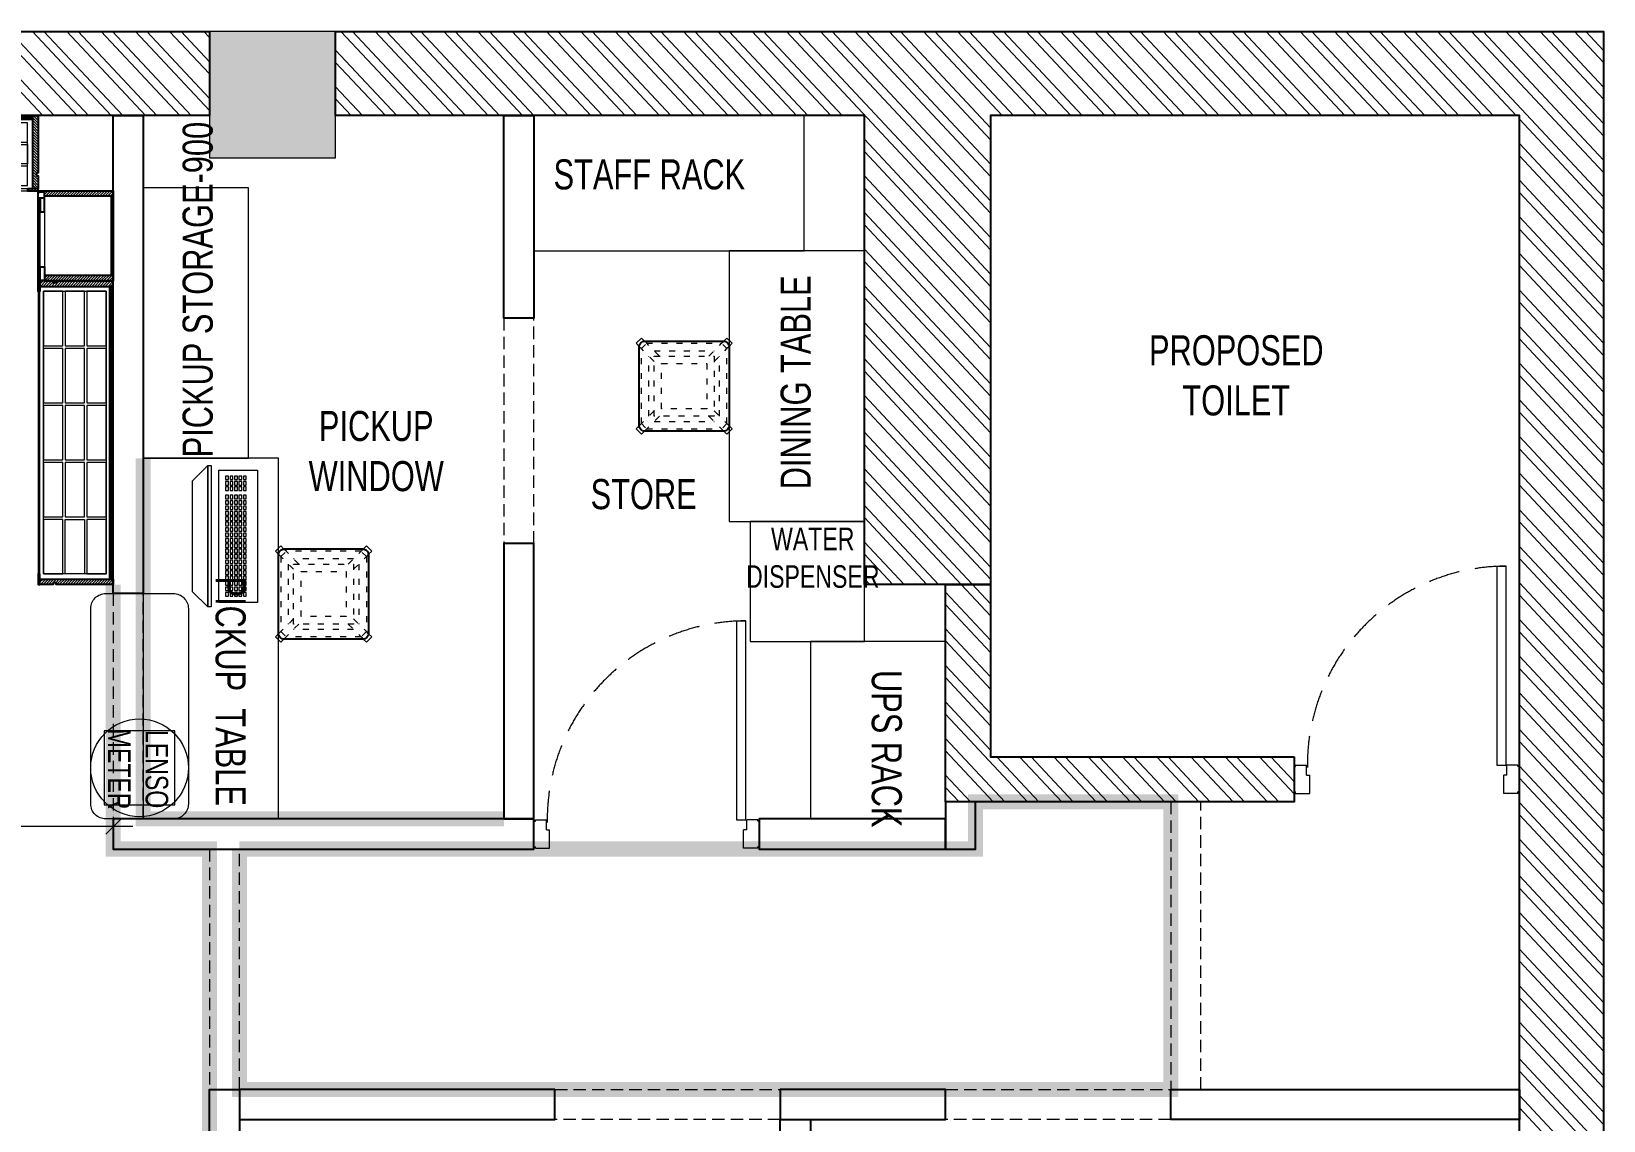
# Model space of a CAD drawing. Header units: feet. Extents: x 2861080 to 2876620, y -5769285 to -5762565.
# Drawn here: x 2871388 to 2876620, y -5766329 to -5762705 of the extents above; entities that cross this region are included whole.
import ezdxf

# ---------------------------------------------------------------- set-up
doc = ezdxf.new("R2010")
doc.units = ezdxf.units.FT
doc.header["$LTSCALE"] = 33
doc.header["$MEASUREMENT"] = 0
doc.header["$PDMODE"] = 3
doc.header["$PDSIZE"] = -1
for name, pattern in [('a_p6_plan_L18$0$HIDDEN', [0.375, 0.25, -0.125]), ('ACAD_ISO03W100', [30, 12, -18]), ('DOT2', [0.125, 0, -0.125]), ('HIDDEN2', [4.7625, 3.175, -1.5875])]:
    doc.linetypes.add(name, pattern=pattern)
doc.layers.add('A-WALL', color=1, linetype='Continuous')
doc.layers.add('LAMINATE FINISH', color=80, linetype='Continuous')
for name, color, linetype, lineweight in [('Column', 243, 'Continuous', 9), ('Door', 2, 'Continuous', 13), ('LENS-CURTAIN', 5, 'a_p6_plan_L18$0$HIDDEN', 9), ('LENS-DOOR', 34, 'Continuous', 20), ('LENS-PARTITION', 21, 'Continuous', 25), ('LENS-TEXT', 31, 'Continuous', 5), ('LENS_DIMENSION', 193, 'Continuous', 0), ('LENS_PARTITION', 21, 'Continuous', 25), ('LENS_TEXT', 31, 'Continuous', 5), ('LK-EQPMT', 3, 'Continuous', 18), ('LK-FF&E WALL', 1, 'Continuous', 9), ('LK-FLUTTED FINISH', 20, 'Continuous', 30), ('LK-IT', 3, 'Continuous', 18), ('LK-TILES FINISH', 251, 'Continuous', 5), ('LN-ELEVATION-1', 81, 'Continuous', 25), ('LN-ELEVATION-2', 103, 'Continuous', 20), ('LN-ELEVATION-3', 125, 'Continuous', 18), ('LN-ELEVATION-4', 145, 'Continuous', 13), ('LN-ELEVATION-5', 167, 'Continuous', 5), ('LN-HATCH', 251, 'Continuous', 0)]:
    doc.layers.add(name, color=color, linetype=linetype, lineweight=lineweight)
doc.styles.add('LK TXT', font='GILC____.TTF', dxfattribs={"height": 100})
doc.styles.get("Standard").update_dxf_attribs({"font": 'GILC____.TTF'})
doc.dimstyles.new('100MM', dxfattribs={"dimtxt": 100, "dimasz": 50, "dimexe": 65, "dimexo": 65, "dimtad": 1, "dimdec": 0, "dimtxsty": 'Standard', "dimblk": 'OBLIQUE', "dimcen": 2.5, "dimdle": 65, "dimclrd": 256, "dimclre": 256, "dimclrt": 1, "dimadec": 0, "dimazin": 0, "dimtfac": 1, "dimtdec": 0, "dimtmove": 1, "dimatfit": 3, "dimfxl": 1, "dimlwd": -1, "dimlwe": -1, "dimarcsym": 0})
pattern_1 = [(45, (7858054.0837, 3504049.203), (-4.4901280605, 4.4901280605), [])]
pattern_2 = [(45, (7858558.917, 3503823.203), (-4.4901280605, 4.4901280605), [])]

# ---------------------------------------------------------------- blocks, each defined once
blk = doc.blocks.new('*U45')
at = {"layer": 'LENS-DOOR'}
for p, q in [((548121.7, 1779235.3), (548121.7, 1778573.8)), ((548121.7, 1779235.3), (548153, 1779235.3)), ((548153, 1778573.8), (548153, 1779235.3)), ((547447.3, 1778568.6), (547452.5, 1778568.6)), ((547447.3, 1778484.1), (547447.3, 1778568.6)), ((547452.5, 1778573.8), (547488.9, 1778573.8)), ((547452.5, 1778568.6), (547452.5, 1778573.8)), ((547488.9, 1778539.9), (547488.9, 1778573.8)), ((547488.9, 1778539.9), (547499.3, 1778539.9)), ((547499.3, 1778478.9), (547499.3, 1778539.9)), ((548121.7, 1778573.8), (548153, 1778573.8)), ((548145.2, 1778478.9), (548145.2, 1778539.9)), ((548155.6, 1778539.9), (548145.2, 1778539.9)), ((548192.1, 1778573.8), (548155.6, 1778573.8)), ((548155.6, 1778539.9), (548155.6, 1778573.8)), ((548192.1, 1778568.6), (548192.1, 1778573.8)), ((548197.3, 1778568.6), (548192.1, 1778568.6)), ((548197.3, 1778484.1), (548197.3, 1778568.6)), ((547447.3, 1778484.1), (547452.5, 1778484.1)), ((547452.5, 1778478.9), (547452.5, 1778484.1)), ((548192.1, 1778478.9), (548192.1, 1778484.1)), ((548197.3, 1778484.1), (548192.1, 1778484.1)), ((547452.5, 1778478.9), (547499.3, 1778478.9)), ((548192.1, 1778478.9), (548145.2, 1778478.9))]:
    blk.add_line(p, q, dxfattribs=at)
at = {"layer": 'LENS-DOOR', "color": 7, "linetype": 'HIDDEN2'}
blk.add_ellipse((548153, 1778573.8), major_axis=(-661.5, 0), ratio=1, start_param=-1.570791, end_param=0.051209, dxfattribs=at)
blk = doc.blocks.new('A$C77818510')
at = {"layer": 'Column'}
h = blk.add_hatch(color=8, dxfattribs=at)
h.dxf.hatch_style = 1
h.paths.add_polyline_path([(-4220, 0), (-4220, 540), (-4640, 540), (-4640, 0)])
h.paths.add_polyline_path([(-4220, 4980), (-4220, 5400), (-4640, 5400), (-4640, 4980)])
h.paths.add_polyline_path([(-9880, 4980), (-9880, 5400), (-10300, 5400), (-10300, 4980)])
h.paths.add_polyline_path([(-13400, 4980), (-13400, 5400), (-13680, 5400), (-13680, 4980)])
h.paths.add_polyline_path([(-13400, 0), (-13400, 420), (-13680, 420), (-13680, 0)])
at = {"layer": 'LN-HATCH'}
h = blk.add_hatch(dxfattribs=at)
h.set_pattern_fill('ANSI32', color=256, scale=222, angle=268.1105)
h.set_pattern_definition([(313.1105193, (-2876679.92, 5460004.65), (60.7755651, 56.8937008), []), (313.1105193, (-2876681.22, 5459965.43), (60.7755651, 56.8937008), [])])
h.paths.add_polyline_path([(-14940, 5400), (-13680, 5400), (-13680, 5120), (-14940, 5120)])
h.paths.add_polyline_path([(-14940, -900), (-13400, -900), (-13400, -1180), (-14940, -1180)])
h.paths.add_polyline_path([(-4640, 0), (-13400, 0), (-13400, 280), (-4640, 280)])
h.paths.add_polyline_path([(-4220, 280), (-280, 280), (-280, 5120), (-2040, 5120), (-2040, 3560), (-2460, 3560), (-2460, 5120), (-4220, 5120), (-4220, 5400), (0, 5400), (0, 0), (-4220, 0)])
h.paths.add_polyline_path([(-1030, 2987), (-1030, 2837), (-2190, 2837), (-2190, 3560), (-2040, 3560), (-2040, 2987)], flags=17)
h.paths.add_polyline_path([(-9880, 5400), (-4640, 5400), (-4640, 5120), (-7760, 5120), (-7760, 5040), (-8000, 5040), (-8000, 5120), (-9880, 5120)])
h.paths.add_polyline_path([(-13400, 5400), (-10300, 5400), (-10300, 5120), (-13400, 5120)])
at = {"layer": 'A-WALL'}
for points in [[(-9880, 5400), (-4640, 5400), (-4640, 5120), (-7760, 5120), (-7760, 5040), (-8000, 5040), (-8000, 5120), (-9880, 5120)], [(-4220, 280), (-280, 280), (-280, 5120), (-2040, 5120), (-2040, 3560), (-2460, 3560), (-2460, 5120), (-4220, 5120), (-4220, 5400), (0, 5400), (0, 0), (-4220, 0)], [(-1030, 2987), (-1030, 2837), (-2190, 2837), (-2190, 3560), (-2040, 3560), (-2040, 2987)]]:
    blk.add_lwpolyline(points, close=True, dxfattribs=at)
at = {"layer": 'Column'}
blk.add_lwpolyline([(-4220, 4980), (-4220, 5400), (-4640, 5400), (-4640, 4980)], close=True, dxfattribs=at)
at = {"layer": 'Door'}
blk.add_blockref('*U45', (-548477.3, -1775614.4), dxfattribs=at)
blk = doc.blocks.new('VC HD 1200')
at = {"layer": 'LN-HATCH', "ltscale": 0.5}
h = blk.add_hatch(dxfattribs=at)
h.set_pattern_fill('ANSI31', color=256, scale=2)
h.set_pattern_definition([(45, (3760859.753, 1795248.936), (-4.490128061, 4.490128061), [])])
h.paths.add_polyline_path([(-1200, 250), (-1200, 60), (-1194, 60), (-1194, 50), (-1200, 50), (-1200, 6), (-1182, 6), (-1182, 250)])
h = blk.add_hatch(dxfattribs=at)
h.set_pattern_fill('ANSI31', color=256, scale=2)
h.set_pattern_definition(pattern_1)
h.paths.add_polyline_path([(0, 250), (0, 60), (-6, 60), (-6, 50), (0, 50), (0, 6), (-18, 6), (-18, 250)])
h = blk.add_hatch(dxfattribs=at)
h.set_pattern_fill('ANSI31', color=256, scale=2)
h.set_pattern_definition([(45, (7858047.0837, 3504049.203), (-4.4901280605, 4.4901280605), [])])
h.paths.add_polyline_path([(-1165, 6), (-1165, 0), (-1200, 0), (-1200, 6)])
h = blk.add_hatch(dxfattribs=at)
h.set_pattern_fill('ANSI31', color=256, scale=2)
h.set_pattern_definition(pattern_1)
h.paths.add_polyline_path([(-28, 6), (-28, 0), (0, 0), (0, 6)])
at = {"layer": 'LN-ELEVATION-1', "ltscale": 0.5}
for points in [[(-1200, 250), (-1200, 60), (-1194, 60), (-1194, 50), (-1200, 50), (-1200, 6), (-1182, 6), (-1182, 250)], [(-18, 238), (-1182, 238), (-1182, 244), (-18, 244)], [(0, 250), (0, 60), (-6, 60), (-6, 50), (0, 50), (0, 6), (-18, 6), (-18, 250)], [(-1165, 6), (-1165, 0), (-1200, 0), (-1200, 6)], [(-35, 6), (-35, 0), (0, 0), (0, 6)]]:
    blk.add_lwpolyline(points, close=True, dxfattribs=at)
at = {"layer": 'LN-ELEVATION-3', "ltscale": 0.5}
for p, q in [((-1182, 250), (-18, 250)), ((-1165, 6), (-35, 6)), ((-35, 0), (-1165, 0))]:
    blk.add_line(p, q, dxfattribs=at)
for points in [[(-1165, 226), (-35, 226), (-35, 18), (-1165, 18)], [(-1165, 226), (-983.3, 226), (-983.3, 162), (-1165, 162)], [(-975.3, 226), (-793.7, 226), (-793.7, 162), (-975.3, 162)], [(-785.7, 226), (-604, 226), (-604, 162), (-785.7, 162)], [(-596, 226), (-414.3, 226), (-414.3, 162), (-596, 162)], [(-406.3, 226), (-224.7, 226), (-224.7, 162), (-406.3, 162)], [(-216.7, 226), (-35, 226), (-35, 162), (-216.7, 162)], [(-1165, 90), (-983.3, 90), (-983.3, 154), (-1165, 154)], [(-975.3, 154), (-793.7, 154), (-793.7, 90), (-975.3, 90)], [(-785.7, 154), (-604, 154), (-604, 90), (-785.7, 90)], [(-596, 154), (-414.3, 154), (-414.3, 90), (-596, 90)], [(-406.3, 154), (-224.7, 154), (-224.7, 90), (-406.3, 90)], [(-216.7, 154), (-35, 154), (-35, 90), (-216.7, 90)], [(-1165, 82), (-983.3, 82), (-983.3, 18), (-1165, 18)], [(-975.3, 82), (-793.7, 82), (-793.7, 18), (-975.3, 18)], [(-785.7, 82), (-604, 82), (-604, 18), (-785.7, 18)], [(-596, 82), (-414.3, 82), (-414.3, 18), (-596, 18)], [(-406.3, 82), (-224.7, 82), (-224.7, 18), (-406.3, 18)], [(-216.7, 82), (-35, 82), (-35, 18), (-216.7, 18)]]:
    blk.add_lwpolyline(points, close=True, dxfattribs=at)
blk = doc.blocks.new('VC HD 1010')
at = {"layer": 'LN-HATCH', "ltscale": 0.5}
h = blk.add_hatch(dxfattribs=at)
h.set_pattern_fill('ANSI31', color=256, scale=2)
h.set_pattern_definition([(45, (3761554.586, 1795022.936), (-4.490128061, 4.490128061), [])])
h.paths.add_polyline_path([(-505.2, 24), (-505.2, -166), (-499.2, -166), (-499.2, -176), (-505.2, -176), (-505.2, -220), (-487.2, -220), (-487.2, 24)])
h = blk.add_hatch(dxfattribs=at)
h.set_pattern_fill('ANSI31', color=256, scale=2)
h.set_pattern_definition(pattern_2)
h.paths.add_polyline_path([(504.8, 24), (504.8, -166), (498.8, -166), (498.8, -176), (504.8, -176), (504.8, -220), (486.8, -220), (486.8, 24)])
h = blk.add_hatch(dxfattribs=at)
h.set_pattern_fill('ANSI31', color=256, scale=2)
h.set_pattern_definition([(45, (7858741.917, 3503823.203), (-4.4901280605, 4.4901280605), [])])
h.paths.add_polyline_path([(-470.2, -220), (-470.2, -226), (-505.2, -226), (-505.2, -220)])
h = blk.add_hatch(dxfattribs=at)
h.set_pattern_fill('ANSI31', color=256, scale=2)
h.set_pattern_definition(pattern_2)
h.paths.add_polyline_path([(476.8, -220), (476.8, -226), (511.8, -226), (511.8, -220)])
at = {"layer": 'LN-ELEVATION-1', "ltscale": 0.5}
for points in [[(-505.2, 24), (-505.2, -166), (-499.2, -166), (-499.2, -176), (-505.2, -176), (-505.2, -220), (-487.2, -220), (-487.2, 24)], [(486.8, 12), (-487.2, 12), (-487.2, 18), (486.8, 18)], [(504.8, 24), (504.8, -166), (498.8, -166), (498.8, -176), (504.8, -176), (504.8, -220), (486.8, -220), (486.8, 24)], [(-470.2, -220), (-470.2, -226), (-505.2, -226), (-505.2, -220)], [(469.8, -220), (469.8, -226), (504.8, -226), (504.8, -220)]]:
    blk.add_lwpolyline(points, close=True, dxfattribs=at)
at = {"layer": 'LN-ELEVATION-2', "ltscale": 0.5}
blk.add_lwpolyline([(470.2, 0), (-470.2, 0), (-470.2, -208), (470.2, -208)], close=True, dxfattribs=at)
at = {"layer": 'LN-ELEVATION-3', "ltscale": 0.5}
for p, q in [((-487.2, 24), (486.8, 24)), ((-470.2, -220), (469.8, -220)), ((469.8, -226), (-470.2, -226))]:
    blk.add_line(p, q, dxfattribs=at)
for points in [[(-470.2, 0), (-288.5, 0), (-288.5, -64), (-470.2, -64)], [(-280.5, 0), (-98.8, 0), (-98.8, -64), (-280.5, -64)], [(-90.8, 0), (90.8, 0), (90.8, -64), (-90.8, -64)], [(98.8, 0), (280.5, 0), (280.5, -64), (98.8, -64)], [(288.5, 0), (470.2, 0), (470.2, -64), (288.5, -64)], [(-470.2, -136), (-288.5, -136), (-288.5, -72), (-470.2, -72)], [(-280.5, -72), (-98.8, -72), (-98.8, -136), (-280.5, -136)], [(-90.8, -72), (90.8, -72), (90.8, -136), (-90.8, -136)], [(98.8, -72), (280.5, -72), (280.5, -136), (98.8, -136)], [(288.5, -72), (470.2, -72), (470.2, -136), (288.5, -136)], [(-470.2, -144), (-288.5, -144), (-288.5, -208), (-470.2, -208)], [(-280.5, -144), (-98.8, -144), (-98.8, -208), (-280.5, -208)], [(-90.8, -144), (90.8, -144), (90.8, -208), (-90.8, -208)], [(98.8, -144), (280.5, -144), (280.5, -208), (98.8, -208)], [(288.5, -144), (470.2, -144), (470.2, -208), (288.5, -208)]]:
    blk.add_lwpolyline(points, close=True, dxfattribs=at)
blk = doc.blocks.new('MIRROR')
at = {"layer": 'LN-HATCH', "ltscale": 0.5}
h = blk.add_hatch(dxfattribs=at)
h.set_pattern_fill('ANSI31', color=256, scale=2)
h.set_pattern_definition([(45, (4060433.7416, 1708720.787), (-4.4901280605, 4.4901280605), [])])
h.paths.add_polyline_path([(212.9, 101.3), (230.9, 101.3), (230.9, -127.7), (212.9, -127.7)])
h.paths.add_polyline_path([(230.9, 95.3), (494.9, 95.3), (494.9, 101.3), (230.9, 101.3)])
h.paths.add_polyline_path([(512.9, 101.3), (494.9, 101.3), (494.9, -127.7), (512.9, -127.7)])
at = {"layer": 'Defpoints'}
blk.add_lwpolyline([(512.9, 101.3), (212.9, 101.3), (212.9, -148.7), (512.9, -148.7)], close=True, dxfattribs=at)
at = {"layer": 'LN-ELEVATION-1'}
for points in [[(212.9, 101.3), (230.9, 101.3), (230.9, -127.7), (212.9, -127.7)], [(230.9, 95.3), (494.9, 95.3), (494.9, 101.3), (230.9, 101.3)], [(512.9, 101.3), (494.9, 101.3), (494.9, -127.7), (512.9, -127.7)], [(259.9, -141.7), (259.9, -127.7), (214.9, -127.7), (214.9, -148.7), (223.9, -148.7), (223.9, -147.2), (216.4, -147.2), (216.4, -141.7)], [(442.9, -141.7), (442.9, -127.7), (487.9, -127.7), (487.9, -148.7), (478.9, -148.7), (478.9, -147.2), (486.4, -147.2), (486.4, -141.7)], [(504.9, -148.7), (504.9, -147.2), (509.4, -147.2), (509.4, -129.2), (487.9, -129.2), (487.9, -127.7), (510.9, -127.7), (510.9, -148.7)]]:
    blk.add_lwpolyline(points, close=True, dxfattribs=at)
at = {"layer": 'LN-ELEVATION-2', "color": 4, "lineweight": 0}
blk.add_lwpolyline([(216.4, -141.7), (486.4, -141.7), (486.4, -147.2), (216.4, -147.2)], close=True, dxfattribs=at)
at = {"layer": 'LN-ELEVATION-2'}
blk.add_lwpolyline([(259.9, -141.7), (442.9, -141.7), (442.9, -127.7), (259.9, -127.7)], close=True, dxfattribs=at)
at = {"layer": 'LN-ELEVATION-4', "ltscale": 0.5}
blk.add_line((478.9, -148.7), (223.9, -148.7), dxfattribs=at)
blk = doc.blocks.new('CLENS 600 TYPE 6')
at = {"layer": 'LN-ELEVATION-1', "ltscale": 0.5}
blk.add_lwpolyline([(130, -225), (-130, -225, -0.414214), (-150, -205), (-150, 55, -0.414214), (-130, 75), (130, 75, -0.414214), (150, 55), (150, -205, -0.414214)], format="xyb", close=True, dxfattribs=at)
at = {"layer": 'LN-ELEVATION-3', "linetype": 'ACAD_ISO03W100', "ltscale": 0.05}
for p, q in [((-82.3, 25), (-124.7, 67.4)), ((124.7, 67.4), (-124.7, 67.4)), ((82.3, 25), (124.7, 67.4)), ((-100, 7.3), (-142.4, 49.7)), ((-142.4, -199.7), (-142.4, 49.7)), ((-117.4, -174.7), (-117.4, 24.7)), ((99.7, 42.4), (-99.7, 42.4)), ((100, 7.3), (142.4, 49.7)), ((117.4, -174.7), (117.4, 24.7)), ((142.4, -199.7), (142.4, 49.7)), ((-100, -157.3), (-142.4, -199.7)), ((-82.3, -175), (-124.7, -217.4)), ((99.7, -192.4), (-99.7, -192.4)), ((82.3, -175), (124.7, -217.4)), ((100, -157.3), (142.4, -199.7)), ((124.7, -217.4), (-124.7, -217.4))]:
    blk.add_line(p, q, dxfattribs=at)
for points in [[(-132.2, 74.9), (-124.7, 67.4), (-142.4, 49.7), (-149.9, 57.2)], [(132.2, 74.9), (124.7, 67.4), (142.4, 49.7), (149.9, 57.2)], [(-132.2, -224.9), (-124.7, -217.4), (-142.4, -199.7), (-149.9, -207.2)], [(132.2, -224.9), (124.7, -217.4), (142.4, -199.7), (149.9, -207.2)]]:
    blk.add_lwpolyline(points, dxfattribs=at)
for points in [[(100, -175), (-100, -175), (-100, 25), (100, 25)], [(75, -150), (-75, -150), (-75, 0), (75, 0)]]:
    blk.add_lwpolyline(points, close=True, dxfattribs=at)
at = {"layer": 'LN-ELEVATION-5', "ltscale": 0.5}
for points in [[(-149.9, 57.2), (-160.1, 67.4), (-142.4, 85.1), (-132.2, 74.9)], [(149.9, 57.2), (160.1, 67.4), (142.4, 85.1), (132.2, 74.9)], [(-149.9, -207.2), (-160.1, -217.4), (-142.4, -235.1), (-132.2, -224.9)], [(149.9, -207.2), (160.1, -217.4), (142.4, -235.1), (132.2, -224.9)]]:
    blk.add_lwpolyline(points, dxfattribs=at)
blk = doc.blocks.new('*U26')
at = {"layer": 'LK-EQPMT', "ltscale": 12}
blk.add_lwpolyline([(6, 4.9), (-6, 4.9), (-6, -4.9), (6, -4.9)], close=True, dxfattribs=at)
blk = doc.blocks.new('*U27')
at = {"color": 0, "linetype": 'ByBlock', "lineweight": -2}
for p in [(0, 0), (18, 0), (35.9, 0), (53.9, 0), (71.8, 0), (89.8, 0), (107.8, 0), (125.7, 0), (143.7, 0), (161.6, 0), (179.6, 0), (197.6, 0), (215.5, 0), (233.5, 0), (251.4, 0), (269.4, 0), (287.4, 0), (305.3, 0), (323.3, 0), (0, -14.7), (0, -29.5), (0, -44.2), (18, -14.7), (18, -29.5), (18, -44.2), (35.9, -14.7), (35.9, -29.5), (35.9, -44.2), (53.9, -14.7), (53.9, -29.5), (53.9, -44.2), (71.8, -14.7), (71.8, -29.5), (71.8, -44.2), (89.8, -14.7), (89.8, -29.5), (89.8, -44.2), (107.8, -14.7), (107.8, -29.5), (107.8, -44.2), (125.7, -14.7), (125.7, -29.5), (125.7, -44.2), (143.7, -14.7), (143.7, -29.5), (143.7, -44.2), (161.6, -14.7), (161.6, -29.5), (161.6, -44.2), (179.6, -14.7), (179.6, -29.5), (179.6, -44.2), (197.6, -14.7), (197.6, -29.5), (197.6, -44.2), (215.5, -14.7), (215.5, -29.5), (215.5, -44.2), (233.5, -14.7), (233.5, -29.5), (233.5, -44.2), (251.4, -14.7), (251.4, -29.5), (251.4, -44.2), (269.4, -14.7), (269.4, -29.5), (269.4, -44.2), (287.4, -14.7), (287.4, -29.5), (287.4, -44.2), (305.3, -14.7), (305.3, -29.5), (305.3, -44.2), (323.3, -14.7), (323.3, -29.5), (323.3, -44.2), (0, -59), (18, -59), (35.9, -59), (53.9, -59), (71.8, -59), (89.8, -59), (107.8, -59), (125.7, -59), (143.7, -59), (161.6, -59), (179.6, -59), (197.6, -59), (215.5, -59), (233.5, -59), (251.4, -59), (269.4, -59), (287.4, -59), (305.3, -59), (323.3, -59)]:
    blk.add_blockref('*U26', p, dxfattribs=at)
blk = doc.blocks.new('*U24')
at = {"layer": 'LK-EQPMT', "ltscale": 12}
blk.add_lwpolyline([(6, 4.9), (-6, 4.9), (-6, -4.9), (6, -4.9)], close=True, dxfattribs=at)
blk = doc.blocks.new('*U25')
at = {"color": 0, "linetype": 'ByBlock', "lineweight": -2}
for p in [(0, 0), (18, 0), (35.9, 0), (0, -14.7), (0, -29.5), (0, -44.2), (18, -14.7), (18, -29.5), (18, -44.2), (35.9, -14.7), (35.9, -29.5), (35.9, -44.2), (0, -59), (18, -59), (35.9, -59)]:
    blk.add_blockref('*U24', p, dxfattribs=at)
blk = doc.blocks.new('*U19')
at = {"ltscale": 12}
blk.add_lwpolyline([(8, 0), (8, 129.1), (448, 129.1), (448, 0)], close=True, dxfattribs=at)
for name, p in [('*U27', (35.2, 101.6)), ('*U25', (386.6, 101.6))]:
    blk.add_blockref(name, p)
blk = doc.blocks.new('Pickup table PC')
at = {"layer": 'LN-ELEVATION-2', "ltscale": 0.5}
for points in [[(470, 50), (0, 50), (0, 62), (470, 62)], [(420, 0), (50, 0), (0, 50), (470, 50)]]:
    blk.add_lwpolyline(points, close=True, dxfattribs=at)
blk = doc.blocks.new('Stool')
at = {"layer": 'LN-ELEVATION-1', "ltscale": 0.5}
blk.add_lwpolyline([(-130, 300), (130, 300, -0.414214), (150, 280), (150, 20, -0.414214), (130, 0), (-130, 0, -0.414214), (-150, 20), (-150, 280, -0.414214)], format="xyb", close=True, dxfattribs=at)
at = {"layer": 'LN-ELEVATION-3', "linetype": 'ACAD_ISO03W100', "ltscale": 0.05}
for p, q in [((-100, 232.3), (-142.4, 274.7)), ((-142.4, 274.7), (-142.4, 25.3)), ((-82.3, 250), (-124.7, 292.4)), ((-124.7, 292.4), (124.7, 292.4)), ((-99.7, 267.4), (99.7, 267.4)), ((82.3, 250), (124.7, 292.4)), ((100, 232.3), (142.4, 274.7)), ((142.4, 274.7), (142.4, 25.3)), ((-117.4, 249.7), (-117.4, 50.3)), ((117.4, 249.7), (117.4, 50.3)), ((-100, 67.7), (-142.4, 25.3)), ((100, 67.7), (142.4, 25.3)), ((-82.3, 50), (-124.7, 7.6)), ((-124.7, 7.6), (124.7, 7.6)), ((-99.7, 32.6), (99.7, 32.6)), ((82.3, 50), (124.7, 7.6))]:
    blk.add_line(p, q, dxfattribs=at)
for points in [[(-132.2, 299.9), (-124.7, 292.4), (-142.4, 274.7), (-149.9, 282.2)], [(132.2, 299.9), (124.7, 292.4), (142.4, 274.7), (149.9, 282.2)], [(-132.2, 0.1), (-124.7, 7.6), (-142.4, 25.3), (-149.9, 17.8)], [(132.2, 0.1), (124.7, 7.6), (142.4, 25.3), (149.9, 17.8)]]:
    blk.add_lwpolyline(points, dxfattribs=at)
for points in [[(-100, 250), (100, 250), (100, 50), (-100, 50)], [(-75, 225), (75, 225), (75, 75), (-75, 75)]]:
    blk.add_lwpolyline(points, close=True, dxfattribs=at)
at = {"layer": 'LN-ELEVATION-5', "ltscale": 0.5}
for points in [[(-149.9, 282.2), (-160.1, 292.4), (-142.4, 310.1), (-132.2, 299.9)], [(149.9, 282.2), (160.1, 292.4), (142.4, 310.1), (132.2, 299.9)], [(-149.9, 17.8), (-160.1, 7.6), (-142.4, -10.1), (-132.2, 0.1)], [(149.9, 17.8), (160.1, 7.6), (142.4, -10.1), (132.2, 0.1)]]:
    blk.add_lwpolyline(points, dxfattribs=at)
blk = doc.blocks.new('_Oblique')
at = {"color": 0, "lineweight": -2}
blk.add_line((-0.5, -0.5), (0.5, 0.5), dxfattribs=at)
blk = doc.blocks.new('*D44')
at = {"layer": 'Defpoints', "color": 0}
for p in [(2870459.9, -5765350.9), (2870459.9, -5765425.4), (2871659.9, -5765425.4)]:
    blk.add_point(p, dxfattribs=at)
at = {"layer": 'LENS_DIMENSION', "linetype": 'DOT2'}
for p, q in [((2870459.9, -5765360.4), (2870459.9, -5765285.9)), ((2871659.9, -5765360.4), (2871659.9, -5765285.9))]:
    blk.add_line(p, q, dxfattribs=at)
at = {"layer": 'LENS_DIMENSION'}
blk.add_line((2871724.9, -5765350.9), (2870394.9, -5765350.9), dxfattribs=at)
at = {"layer": 'LENS_DIMENSION', "xscale": 50, "yscale": 50, "zscale": 50, "rotation": 180}
blk.add_blockref('_Oblique', (2870459.9, -5765350.9), dxfattribs=at)
at = {"layer": 'LENS_DIMENSION', "xscale": 50, "yscale": 50, "zscale": 50}
blk.add_blockref('_Oblique', (2871659.9, -5765350.9), dxfattribs=at)
at = {"layer": 'LENS_DIMENSION', "color": 1, "insert": (2871059.9, -5765299.1), "char_height": 100, "attachment_point": 5}
blk.add_mtext('1200', dxfattribs=at)

msp = doc.modelspace()

# ---------------------------------------------------------------- linework, layer by layer
at = {"layer": 'LAMINATE FINISH', "color": 85, "linetype": 'ACAD_ISO03W100', "ltscale": 0.05, "const_width": 50}
msp.add_lwpolyline([(2873059.9, -5765425.4), (2873809.9, -5765425.4)], dxfattribs=at)
at = {"layer": 'LENS-CURTAIN', "ltscale": 5}
for points in [[(2872959.9, -5764409.4), (2873059.9, -5764409.4), (2873059.9, -5763659.4), (2872959.9, -5763659.4)], [(2871759.9, -5765325.4), (2871759.9, -5764575.4), (2871659.9, -5764575.4), (2871659.9, -5765325.4)], [(2875279.9, -5766225.4), (2875279.9, -5765268.4), (2875179.9, -5765268.4), (2875179.9, -5766225.4)], [(2872079.9, -5766225.4), (2872079.9, -5765425.4), (2871979.9, -5765425.4), (2871979.9, -5766225.4)], [(2873129.9, -5766225.4), (2873879.9, -5766225.4), (2873879.9, -5766325.4), (2873129.9, -5766325.4)], [(2874429.9, -5766225.4), (2875179.9, -5766225.4), (2875179.9, -5766325.4), (2874429.9, -5766325.4)]]:
    msp.add_lwpolyline(points, close=True, dxfattribs=at)
at = {"layer": 'LENS-PARTITION'}
msp.add_lwpolyline([(2871759.9, -5764575.4), (2871659.9, -5764575.4), (2871659.9, -5762985.4), (2871759.9, -5762985.4)], close=True, dxfattribs=at)
at = {"layer": 'LENS_PARTITION'}
for points in [[(2873059.9, -5762985.4), (2873059.9, -5763659.4), (2872959.9, -5763659.4), (2872959.9, -5762985.4)], [(2873059.9, -5765325.4), (2873059.9, -5764409.4), (2872959.9, -5764409.4), (2872959.9, -5765325.4)], [(2874429.9, -5765268.4), (2874429.9, -5765425.4), (2874529.9, -5765425.4), (2874529.9, -5765268.4)], [(2873059.9, -5765325.4), (2871659.9, -5765325.4), (2871659.9, -5765425.4), (2873059.9, -5765425.4)], [(2874429.9, -5765325.4), (2873809.9, -5765325.4), (2873809.9, -5765425.4), (2874429.9, -5765425.4)], [(2872079.9, -5767565.4), (2871979.9, -5767565.4), (2871979.9, -5766225.4), (2872079.9, -5766225.4)], [(2873129.9, -5766225.4), (2872079.9, -5766225.4), (2872079.9, -5766325.4), (2873129.9, -5766325.4)], [(2873879.9, -5766325.4), (2874429.9, -5766325.4), (2874429.9, -5766225.4), (2873879.9, -5766225.4)], [(2875179.9, -5766225.4), (2876339.9, -5766225.4), (2876339.9, -5766325.4), (2875179.9, -5766325.4)], [(2873979.9, -5767825.4), (2873879.9, -5767825.4), (2873879.9, -5766325.4), (2873979.9, -5766325.4)]]:
    msp.add_lwpolyline(points, close=True, dxfattribs=at)
at = {"layer": 'LK-EQPMT'}
msp.add_lwpolyline([(2871629.9, -5765278.3), (2871864.9, -5765278.3), (2871864.9, -5765032.3), (2871629.9, -5765032.3)], close=True, dxfattribs=at)
at = {"layer": 'LK-FF&E WALL'}
for points in [[(2873959.9, -5762985.4), (2873059.9, -5762985.4), (2873059.9, -5763435.4), (2873959.9, -5763435.4)], [(2872109.9, -5763225.4), (2871759.9, -5763225.4), (2871759.9, -5764125.4), (2872109.9, -5764125.4)], [(2874159.9, -5764335.4), (2874159.9, -5763435.4), (2873709.9, -5763435.4), (2873709.9, -5764335.4)], [(2871759.9, -5764125.4), (2871759.9, -5765325.4), (2872209.9, -5765325.4), (2872209.9, -5764125.4)], [(2873779.9, -5764735.4), (2874159.9, -5764735.4), (2874159.9, -5764335.4), (2873779.9, -5764335.4)], [(2874429.9, -5765325.4), (2874429.9, -5764735.4), (2873979.9, -5764735.4), (2873979.9, -5765325.4)]]:
    msp.add_lwpolyline(points, close=True, dxfattribs=at)
msp.add_lwpolyline([(2871634.9, -5764575.4), (2871859.9, -5764575.4, -0.414214), (2871909.9, -5764625.4), (2871909.9, -5765275.4, -0.414214), (2871859.9, -5765325.4), (2871634.9, -5765325.4, -0.414214), (2871584.9, -5765275.4), (2871584.9, -5764625.4, -0.414214)], format="xyb", close=True, dxfattribs=at)
msp.add_circle((2871747.4, -5765155.3), 162.5, dxfattribs=at)
at = {"layer": 'LK-FLUTTED FINISH', "linetype": 'ACAD_ISO03W100', "ltscale": 0.05, "const_width": 50}
msp.add_lwpolyline([(2871659.9, -5764545.4), (2871659.9, -5765425.4), (2871979.9, -5765425.4), (2871979.9, -5767825.4)], dxfattribs=at)
at = {"layer": 'LK-TILES FINISH', "color": 212, "linetype": 'ACAD_ISO03W100', "ltscale": 0.05, "const_width": 50}
for points in [[(2872959.9, -5765325.4), (2871759.9, -5765325.4), (2871759.9, -5764125.4)], [(2873809.9, -5765425.4), (2874529.9, -5765425.4), (2874529.9, -5765268.4), (2875179.9, -5765268.4), (2875179.9, -5766225.4), (2872079.9, -5766225.4), (2872079.9, -5765425.4)], [(2872079.9, -5765425.4), (2873059.9, -5765425.4)]]:
    msp.add_lwpolyline(points, dxfattribs=at)

# ---------------------------------------------------------------- block references
at = {"layer": 'Door'}
msp.add_blockref('*U45', (2325612.7, -7543901.8), dxfattribs=at)
at = {"layer": 'LENS_DIMENSION'}
msp.add_blockref('A$C77818510', (2876619.9, -5768105.4), dxfattribs=at)
at = {"layer": 'LK-FF&E WALL', "xscale": -1}
msp.add_blockref('VC HD 1200', (2870209.9, -5763235.4), dxfattribs=at)
at = {"layer": 'LK-FF&E WALL', "xscale": -1, "rotation": 270}
for name, p in [('MIRROR', (2871558.6, -5763748.4)), ('VC HD 1010', (2871635.9, -5764040.2))]:
    msp.add_blockref(name, p, dxfattribs=at)
at = {"layer": 'LK-FF&E WALL'}
for name, p, rotation in [('Stool', (2873709.9, -5763885.4), 90), ('CLENS 600 TYPE 6', (2872284.9, -5764577.2), 89.99999999999991)]:
    msp.add_blockref(name, p, dxfattribs=dict(at, rotation=rotation))
at = {"layer": 'LK-IT', "rotation": 270}
msp.add_blockref('Pickup table PC', (2871924.1, -5764150), dxfattribs=at)
at = {"layer": 'LK-IT', "ltscale": 0.5, "rotation": 89.99999999999991}
msp.add_blockref('*U19', (2872140.3, -5764613), dxfattribs=at)

# ---------------------------------------------------------------- texts
at = {"layer": 'LENS-TEXT', "color": 0, "linetype": 'Continuous', "ltscale": 3, "attachment_point": 5, "style": 'LK TXT'}
for s, width, gutter_width, insert, char_height, rotation in [(' PICKUP STORAGE-900', 1099.487, 1, (2871941.5, -5763578.5), 100, 90), ('DINING TABLE', 783.964, 1, (2873931.9, -5763872.8), 100, 90), ('PICKUP  TABLE  ', 783.964, 1, (2872049.8, -5764900.3), 100, 270), ('UPS RACK', 1099.487, 1, (2874233.7, -5765091.7), 100, 270), ('LENSO\\PMETER', 353.056, 0.5, (2871742.6, -5765159.6), 75, 270)]:
    msp.add_mtext_dynamic_manual_height_columns(s, width=width, gutter_width=gutter_width, heights=[0], dxfattribs=dict(at, insert=insert, char_height=char_height, rotation=rotation))
for s, width, gutter_width, insert, char_height in [('STAFF RACK', 1099.487, 1, (2873444.1, -5763181.6), 100), ('WATER \\PDISPENSER', 264.162, 0.75, (2873987.9, -5764456.8), 75)]:
    msp.add_mtext_dynamic_manual_height_columns(s, width=width, gutter_width=gutter_width, heights=[0], dxfattribs=dict(at, insert=insert, char_height=char_height))
at = {"layer": 'LENS_TEXT', "linetype": 'Continuous', "ltscale": 3, "char_height": 100, "attachment_point": 5}
for s, width, insert in [('PROPOSED TOILET', 730.507, (2875397.6, -5763850.2)), ('PICKUP WINDOW', 337.047, (2872535.1, -5764102.1)), ('STORE', 730.507, (2873425.2, -5764245.4))]:
    msp.add_mtext_dynamic_manual_height_columns(s, width=width, gutter_width=1, heights=[0], dxfattribs=dict(at, insert=insert))

# ---------------------------------------------------------------- dimensions: what is measured, and where the dimension line sits
at = {"layer": 'LENS_DIMENSION'}
dim = msp.add_linear_dim(base=(2870459.9, -5765350.9), p1=(2871659.9, -5765425.4), p2=(2870459.9, -5765425.4), dimstyle='100MM', dxfattribs=at)
dim.commit()
dim.dimension.update_dxf_attribs({"geometry": '*D44', "text_midpoint": (2871059.9, -5765299.1)})

doc.saveas('drawing.dxf')
